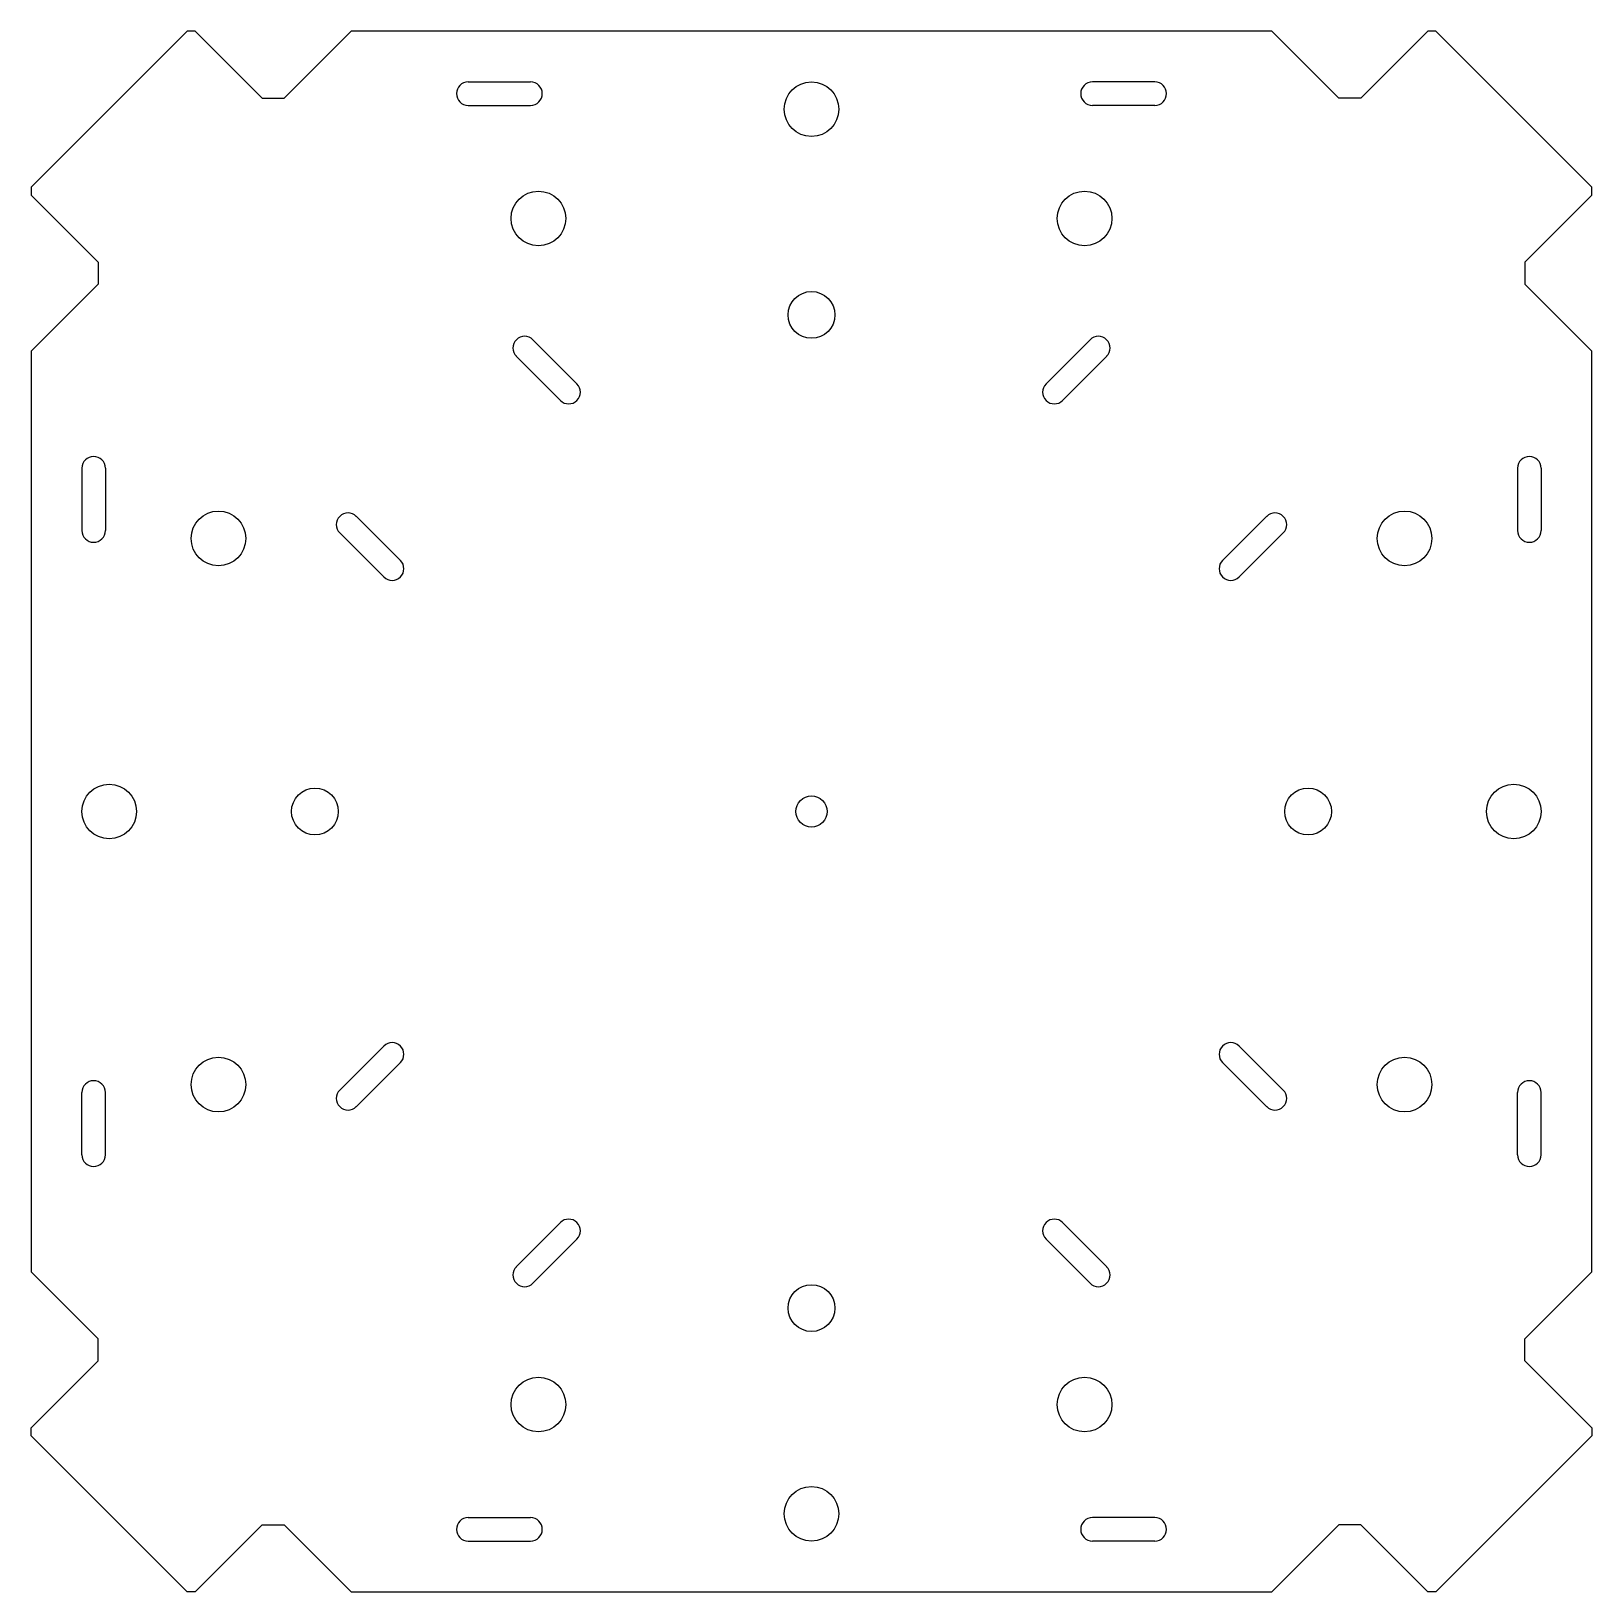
# Model space of a CAD drawing. Header units: millimetres. Extents: x -50 to 50, y -50 to 50.
import ezdxf

# ---------------------------------------------------------------- set-up
doc = ezdxf.new("R2010")
doc.units = ezdxf.units.MM
doc.layers.get('0').update_dxf_attribs({"lineweight": 25})

msp = doc.modelspace()

# ---------------------------------------------------------------- linework, layer by layer
for p, q in [((-40, 50), (-50, 40)), ((-39.5, 50), (-40, 50)), ((-39.5, 50), (-35.21, 45.71)), ((-29.5, 50), (-33.79, 45.71)), ((29.5, 50), (-29.5, 50)), ((33.79, 45.71), (29.5, 50)), ((39.5, 50), (35.21, 45.71)), ((40, 50), (39.5, 50)), ((50, 40), (40, 50)), ((-22, 46.75), (-18, 46.75)), ((22, 46.75), (18, 46.75)), ((-35.21, 45.71), (-33.79, 45.71)), ((-22, 45.25), (-18, 45.25)), ((22, 45.25), (18, 45.25)), ((35.21, 45.71), (33.79, 45.71)), ((-50, 40), (-50, 39.5)), ((-50, 39.5), (-45.71, 35.21)), ((50, 39.5), (45.71, 35.21)), ((50, 39.5), (50, 40)), ((-45.71, 35.21), (-45.71, 33.79)), ((45.71, 35.21), (45.71, 33.79)), ((-45.71, 33.79), (-50, 29.5)), ((50, 29.5), (45.71, 33.79)), ((-17.85, 30.23), (-15.03, 27.4)), ((17.85, 30.23), (15.03, 27.4)), ((-50, 29.5), (-50, -29.5)), ((-18.92, 29.17), (-16.09, 26.34)), ((18.92, 29.17), (16.09, 26.34)), ((50, -29.5), (50, 29.5)), ((46.75, 22), (46.75, 18)), ((-46.75, 22), (-46.75, 18)), ((-45.25, 22), (-45.25, 18)), ((45.25, 22), (45.25, 18)), ((-29.17, 18.92), (-26.34, 16.09)), ((29.17, 18.92), (26.34, 16.09)), ((-30.23, 17.85), (-27.4, 15.03)), ((30.23, 17.85), (27.4, 15.03)), ((-30.23, -17.85), (-27.4, -15.03)), ((30.23, -17.85), (27.4, -15.03)), ((-29.17, -18.92), (-26.34, -16.09)), ((29.17, -18.92), (26.34, -16.09)), ((-46.75, -22), (-46.75, -18)), ((-45.25, -22), (-45.25, -18)), ((45.25, -22), (45.25, -18)), ((46.75, -22), (46.75, -18)), ((-18.92, -29.17), (-16.09, -26.34)), ((18.92, -29.17), (16.09, -26.34)), ((-17.85, -30.23), (-15.03, -27.4)), ((17.85, -30.23), (15.03, -27.4)), ((-45.71, -33.79), (-50, -29.5)), ((50, -29.5), (45.71, -33.79)), ((-45.71, -35.21), (-45.71, -33.79)), ((45.71, -35.21), (45.71, -33.79)), ((-50, -39.5), (-45.71, -35.21)), ((50, -39.5), (45.71, -35.21)), ((-50, -40), (-50, -39.5)), ((-40, -50), (-50, -40)), ((50, -40), (40, -50)), ((50, -39.5), (50, -40)), ((-39.5, -50), (-35.21, -45.71)), ((-35.21, -45.71), (-33.79, -45.71)), ((-29.5, -50), (-33.79, -45.71)), ((-22, -45.25), (-18, -45.25)), ((22, -45.25), (18, -45.25)), ((33.79, -45.71), (29.5, -50)), ((35.21, -45.71), (33.79, -45.71)), ((39.5, -50), (35.21, -45.71)), ((-22, -46.75), (-18, -46.75)), ((22, -46.75), (18, -46.75)), ((-39.5, -50), (-40, -50)), ((-29.5, -50), (29.5, -50)), ((40, -50), (39.5, -50))]:
    msp.add_line(p, q)
for centre, radius in [((0, 45), 1.75), ((-17.5, 38), 1.75), ((17.5, 38), 1.75), ((0, 31.82), 1.5), ((7.07, 21.21), 0), ((-38, 17.5), 1.75), ((38, 17.5), 1.75), ((-45, 0), 1.75), ((-31.82, 0), 1.5), ((31.82, 0), 1.5), ((45, 0), 1.75), ((0, 0), 1), ((-38, -17.5), 1.75), ((38, -17.5), 1.75), ((0, -31.82), 1.5), ((-17.5, -38), 1.75), ((17.5, -38), 1.75), ((0, -45), 1.75)]:
    msp.add_circle(centre, radius)
for centre, start, end in [((-22, 46), 90, 270), ((-18, 46), 270, 90), ((18, 46), 90, 270), ((22, 46), 270, 90), ((-18.38, 29.7), 45, 225), ((18.38, 29.7), 315, 135), ((-15.56, 26.87), 225, 45), ((15.56, 26.87), 135, 315), ((-46, 22), 0, 180), ((46, 22), 0, 180), ((-29.7, 18.38), 45, 225), ((29.7, 18.38), 315, 135), ((-46, 18), 180, 0), ((46, 18), 180, 0), ((-26.87, 15.56), 225, 45), ((26.87, 15.56), 135, 315), ((-26.87, -15.56), 315, 135), ((26.87, -15.56), 45, 225), ((-46, -18), 0, 180), ((-29.7, -18.38), 135, 315), ((29.7, -18.38), 225, 45), ((46, -18), 0, 180), ((-46, -22), 180, 0), ((46, -22), 180, 0), ((-15.56, -26.87), 315, 135), ((15.56, -26.87), 45, 225), ((-18.38, -29.7), 135, 315), ((18.38, -29.7), 225, 45), ((-22, -46), 90, 270), ((-18, -46), 270, 90), ((18, -46), 90, 270), ((22, -46), 270, 90)]:
    msp.add_arc(centre, 0.75, start, end)

doc.saveas('drawing.dxf')
